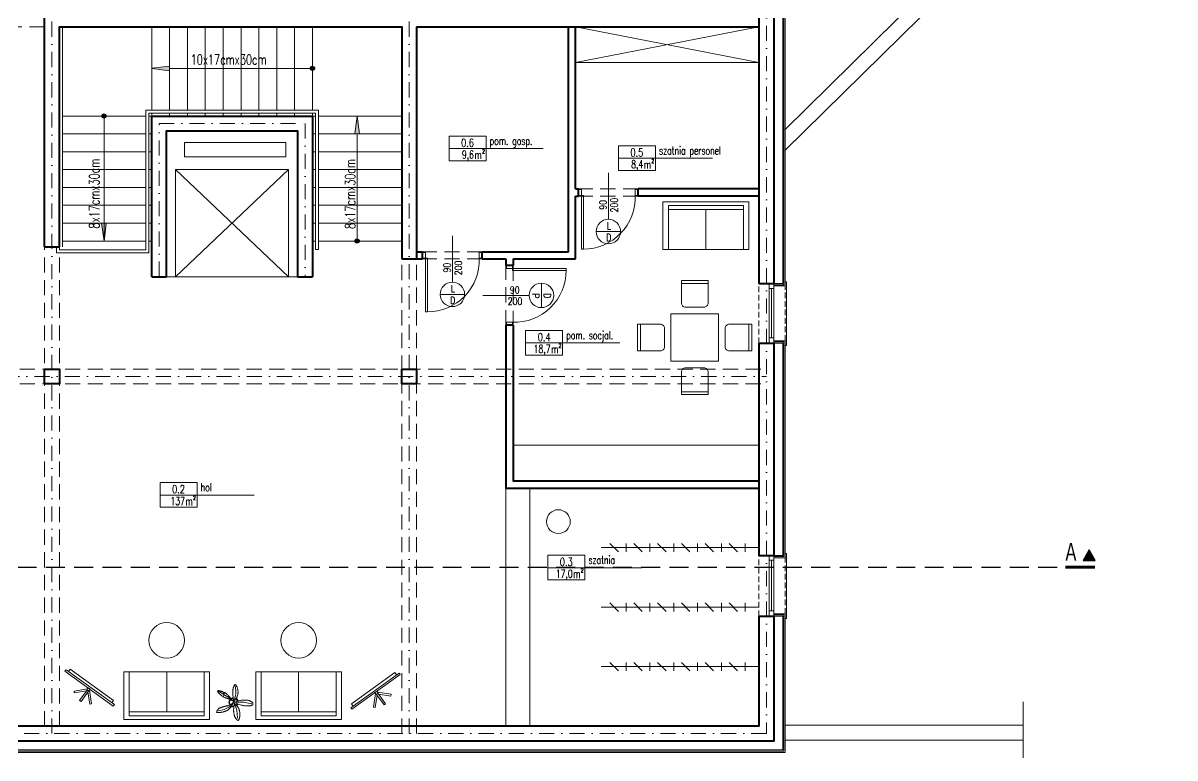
# Model space of a CAD drawing. Header units: millimetres. Extents: x -105266 to 178069, y 491 to 168574.
# Drawn here: x 9510 to 11445, y 17137 to 18372 of the extents above; entities that cross this region are included whole.
import ezdxf
from ezdxf.enums import TextEntityAlignment as Align

# ---------------------------------------------------------------- set-up
doc = ezdxf.new("R2010")
doc.units = ezdxf.units.MM
for name, pattern in [('DASHDOT', [25.4, 12.7, -6.35, 0, -6.35]), ('DASHED', [19.05, 12.7, -6.35]), ('HIDDEN', [9.525, 6.35, -3.175]), ('HIDDEN2', [4.7625, 3.175, -1.5875])]:
    doc.linetypes.add(name, pattern=pattern)
doc.layers.get('defpoints').update_dxf_attribs({"color": 4})
for name, color, linetype, lineweight in [('A- NAD', 111, 'DASHED', 15), ('A-MEBLE', 253, 'Continuous', 5), ('A-OSIE', 7, 'DASHDOT', 0), ('A-SCIANY DZIAŁOWE', 1, 'Continuous', 40), ('A-STOLARKA OKIENNA', 1, 'Continuous', 5), ('A-WIDOK', 111, 'Continuous', 15), ('A-wykończenia', 6, 'Continuous', 13), ('A04_KONSTRUKCJA PONIZEJ', 2, 'HIDDEN2', 0), ('A07_DRZWI_OKNA', 4, 'Continuous', 5), ('A08_OPIS DRZWI_OKIEN', 9, 'Continuous', 9), ('A10_OPIS', 4, 'Continuous', 15), ('A16_OPIS_POM', 2, 'Continuous', 9), ('mebelki', 8, 'Continuous', 5), ('sciany murowane', 3, 'Continuous', 40)]:
    doc.layers.add(name, color=color, linetype=linetype, lineweight=lineweight)
doc.styles.add('ARIAL NARROW', font='')
doc.styles.add('ROMANS', font='romans', dxfattribs={"width": 0.7})
doc.styles.add('WYM', font='ROMANS.SHX', dxfattribs={"width": 0.75})
doc.styles.get('ARIAL NARROW').set_extended_font_data('Arial Narrow')

# ---------------------------------------------------------------- blocks, each defined once
blk = doc.blocks.new('B05X0605')
at = {"layer": 'A-MEBLE', "linetype": 'Continuous'}
for p, q in [((118.5, 187), (73.5, 187)), ((5, 118.5), (5, 73.5)), ((187, 118.5), (187, 73.5)), ((118.5, 5), (73.5, 5))]:
    blk.add_line(p, q, dxfattribs=at)
for points in [[(73.5, 154, 0.414214), (80.5, 147), (111.5, 147, 0.414214), (118.5, 154), (118.5, 192), (73.5, 192)], [(38, 73.5, 0.414214), (45, 80.5), (45, 111.5, 0.414214), (38, 118.5), (0, 118.5), (0, 73.5)], [(154, 73.5, -0.414214), (147, 80.5), (147, 111.5, -0.414214), (154, 118.5), (192, 118.5), (192, 73.5)], [(73.5, 38, -0.414214), (80.5, 45), (111.5, 45, -0.414214), (118.5, 38), (118.5, 0), (73.5, 0)]]:
    blk.add_lwpolyline(points, format="xyb", close=True, dxfattribs=at)
at = {"layer": 'A-MEBLE'}
blk.add_lwpolyline([(56, 136), (136, 136), (136, 56), (56, 56)], close=True, dxfattribs=at)
blk = doc.blocks.new('LOVESET6')
at = {"layer": 'A-MEBLE', "linetype": 'Continuous'}
for p, q in [((41.75, 0), (41.75, -40.00001)), ((-25.75, -3), (37.25, -3)), ((-25.75, -40.00001), (-25.75, -3)), ((-25.75, -6.5), (37.25, -6.5)), ((5.75, -40.00001), (5.75, -6.5)), ((37.25, -3), (37.25, -40.00001))]:
    blk.add_line(p, q, dxfattribs=at)
for points in [[(41.75, -40.00001), (-30.25, -40.00001), (-30.25, 0), (30.25, 0)], [(30.25, 0), (41.75, 0)]]:
    blk.add_lwpolyline(points, dxfattribs=at)
blk = doc.blocks.new('A$C0A0820CA')
at = {"layer": 'A-STOLARKA OKIENNA'}
for points in [[(5, 5), (5, 95), (8, 95), (8, 5)], [(0, 5), (5, 5), (5, -5), (0, -5)], [(95, 5), (100, 5), (100, -5), (95, -5)]]:
    blk.add_lwpolyline(points, close=True, dxfattribs=at)
blk.add_arc((8.4, 8.4), 86.6, 357.7776, 90.2803, dxfattribs=at)
blk = doc.blocks.new('A$C3AF31153')
at = {"layer": 'A-MEBLE'}
blk.add_line((0, 0), (-265, 0), dxfattribs=at)
for points in [[(-250.3, 7.1), (-236.1, -7.1)], [(-223.2, 7.1), (-223.2, -7.1)], [(-210.3, 7.1), (-196.1, -7.1)], [(-183.2, 7.1), (-183.2, -7.1)], [(-170.3, 7.1), (-156.1, -7.1)], [(-143.2, 7.1), (-143.2, -7.1)], [(-130.3, 7.1), (-116.1, -7.1)], [(-103.2, 7.1), (-103.2, -7.1)], [(-90.3, 7.1), (-76.1, -7.1)], [(-63.2, 7.1), (-63.2, -7.1)], [(-50.3, 7.1), (-36.1, -7.1)], [(-23.2, 7.1), (-23.2, -7.1)]]:
    blk.add_lwpolyline(points, dxfattribs=at)
blk = doc.blocks.new('A$C75C05469')
at = {"layer": 'A-WIDOK'}
h = blk.add_hatch(color=256, dxfattribs=at)
h.dxf.hatch_style = 1
h.paths.add_polyline_path([(9.8, -60), (-4.9, -30)])
h.paths.add_polyline_path([(4, 0), (0.1, 30), (0, 30), (-4, 0)])
blk.add_lwpolyline([(0.1, 30), (4, 0), (-4, 0), (0, 30)], dxfattribs=at)
blk = doc.blocks.new('opis-pomieszczenie')
for p, q in [((0, 21.8), (0, -21.4)), ((-64.8, 0), (99.9, 0))]:
    blk.add_line(p, q)
blk.add_lwpolyline([(0, 21.8), (-64.8, 21.8), (-64.8, -21.4), (0, -21.4)])
at = {"style": 'ROMANS', "width": 0.7}
for s, height, p in [('m', 14.3, (-13.8, -18)), ('2', 7.15, (-4.6, -8.4))]:
    blk.add_text(s, height=height, dxfattribs=at).set_placement(p, align=Align.CENTER)
blk.add_attdef('NR', text='', height=14.3, dxfattribs=at).set_placement((-32.4, 2.8), align=Align.CENTER)
for tag, p in [('POMIESZCZENIE', (6.3, 3.9)), ('POS', (6.3, -17.6))]:
    blk.add_attdef(tag, p, '', height=14.3, dxfattribs=at)
blk.add_attdef('POW', text='', height=14.3, dxfattribs=at).set_placement((-27, -17.4), align=Align.RIGHT)
blk = doc.blocks.new('A$C0DAD6F23')
h = blk.add_hatch(color=1)
h.dxf.hatch_style = 1
h.paths.add_polyline_path([(-30, 11), (-50, 11), (-40, 29.1)])
at = {"color": 1}
blk.add_lwpolyline([(-30, 11), (-50, 11), (-40, 29.1), (-30, 11)], dxfattribs=at)
at = {"color": 1, "const_width": 5}
blk.add_lwpolyline([(0, 0), (-50, 0)], dxfattribs=at)
blk = doc.blocks.new('drzwi opis')
for p, q in [((-29.3, 124.9), (29.3, 124.9)), ((0, 95.6), (0, -15.6))]:
    blk.add_line(p, q)
blk.add_circle((0, 124.9), 29.3)
at = {"style": 'ROMANS', "width": 0.7}
for tag, p in [('WDNR', (1.1, 127.5)), ('WDPPOZ', (0, 102.7))]:
    blk.add_attdef(tag, text='', height=17, dxfattribs=at).set_placement(p, align=Align.CENTER)
for tag, p in [('WDS', (-4.1, -6)), ('WDH', (22.5, -6.4))]:
    blk.add_attdef(tag, text='', height=17, rotation=90, dxfattribs=at).set_placement(p, align=Align.CENTER)
blk = doc.blocks.new('sztalugaa')
at = {"layer": 'A-MEBLE', "ltscale": 10}
for points in [[(-61, -73.2), (-3.7, 8.7), (-1.2, 7), (-58.6, -75), (-61, -73.2)], [(-4.1, 2.9), (0, 0), (-51.6, -73.7), (-55.7, -70.9)], [(-34.8, -28.8), (-52.4, -16.4), (-54.1, -18.9), (-36.5, -31.2)], [(-32.8, -29.6), (-36.7, -6.9), (-39.7, -7.4), (-36.1, -27.8)], [(-35.1, -32.8), (-57.7, -36.8), (-58.2, -33.9), (-37.8, -30.3)], [(-33.5, -33.9), (-36.8, -31.6), (-34.5, -28.3), (-31.2, -30.6), (-33.5, -33.9)]]:
    blk.add_lwpolyline(points, dxfattribs=at)
blk = doc.blocks.new('PLANT2')
at = {"layer": 'A-MEBLE'}
for p, q in [((-0.98, 9.39), (-1.42, 6.75)), ((-1.42, 6.75), (-1.42, 4.99)), ((-8.46, -0.29), (-5.82, 0.15)), ((-5.82, 0.15), (-2.3, 0.15)), ((-1.52, 0.24), (-0.49, 0.61)), ((-1.49, 0.11), (-0.47, 0.45)), ((-1.42, 4.99), (-0.54, 1.91)), ((-0.49, 0.59), (-0.51, 1.38)), ((-0.47, 0.45), (-0.49, -0.34)), ((-0.28, 0.69), (-0.38, 1.4)), ((-0.38, -0.36), (-0.34, 0.47)), ((-0.34, 0.47), (0.48, -0.55)), ((0.71, 1.31), (-0.28, 0.71)), ((-0.21, 0.55), (0.75, 1.23)), ((0.56, -0.53), (-0.21, 0.57)), ((2.54, 2.79), (1.66, 1.91)), ((4.74, 4.11), (2.54, 2.79)), ((6.94, 5.43), (4.74, 4.11)), ((8.26, 6.31), (6.94, 5.43)), ((-10.22, -0.73), (-8.46, -0.29)), ((-1.86, -4.25), (-2.3, -8.65)), ((-1.42, -2.49), (-1.86, -4.25)), ((-0.54, -0.73), (-1.42, -2.49)), ((1.22, -1.61), (2.54, -2.49)), ((2.54, -2.49), (5.18, -3.81)), ((5.18, -3.81), (8.26, -4.69))]:
    blk.add_line(p, q, dxfattribs=at)
for points in [[(-2, 3.16), (-2.16, 3.51), (-2.28, 3.86), (-2.38, 4.21), (-2.46, 4.54), (-2.52, 4.88), (-2.56, 5.21), (-2.58, 5.54), (-2.59, 5.87), (-2.58, 6.2), (-2.56, 6.53), (-2.53, 6.86), (-2.48, 7.18), (-2.42, 7.51), (-2.34, 7.82), (-2.25, 8.13), (-2.15, 8.44), (-2.03, 8.74), (-1.91, 9.02), (-1.77, 9.29), (-1.63, 9.52), (-1.48, 9.72), (-1.34, 9.88), (-1.19, 10), (-1.05, 10.05), (-0.92, 10.05), (-0.79, 9.99), (-0.67, 9.89), (-0.56, 9.75), (-0.45, 9.58), (-0.35, 9.38), (-0.26, 9.17), (-0.17, 8.95), (-0.09, 8.73), (-0.02, 8.51), (0.05, 8.29), (0.1, 8.05), (0.16, 7.82), (0.2, 7.57), (0.24, 7.32), (0.27, 7.05), (0.29, 6.76), (0.31, 6.47), (0.32, 6.15), (0.32, 5.82), (0.32, 5.46), (0.31, 5.09), (0.29, 4.69), (0.27, 4.26), (0.24, 3.81), (0.2, 3.35), (0.14, 2.9), (0.08, 2.47), (-0.01, 2.09), (-0.11, 1.77), (-0.24, 1.54), (-0.39, 1.4), (-0.57, 1.37), (-0.77, 1.45), (-0.98, 1.61), (-1.2, 1.84), (-1.42, 2.13), (-1.63, 2.45), (-1.83, 2.8), (-2, 3.16)], [(2.4, 3.45), (2.66, 3.75), (2.92, 4.02), (3.17, 4.27), (3.41, 4.51), (3.65, 4.73), (3.89, 4.93), (4.13, 5.11), (4.38, 5.29), (4.63, 5.44), (4.88, 5.59), (5.14, 5.72), (5.4, 3.85), (5.66, 5.96), (5.92, 6.06), (6.18, 6.15), (6.43, 6.24), (6.67, 6.32), (6.91, 6.39), (7.14, 6.46), (7.35, 6.52), (7.56, 6.57), (7.76, 6.61), (7.94, 6.65), (8.12, 6.68), (8.27, 6.7), (8.42, 6.72), (8.54, 6.72), (8.65, 6.72), (8.73, 6.7), (8.8, 6.66), (8.84, 6.61), (8.85, 6.53), (8.84, 6.44), (8.8, 6.33), (8.73, 6.2), (8.65, 6.06), (8.54, 5.9), (8.42, 5.73), (8.27, 5.55), (8.12, 5.36), (7.94, 5.16), (7.76, 4.96), (7.57, 4.76), (7.36, 4.56), (7.15, 4.37), (6.94, 4.17), (6.72, 3.99), (6.5, 3.82), (6.28, 3.66), (6.06, 3.52), (5.83, 3.38), (5.6, 3.25), (5.37, 3.13), (5.12, 3.02), (4.86, 2.9), (4.6, 2.79), (4.31, 2.68), (4.02, 2.57), (3.72, 2.46), (3.41, 2.34), (3.1, 2.23), (2.79, 2.1), (2.48, 1.97), (2.18, 1.84), (1.88, 1.7), (1.6, 1.56), (1.34, 1.44), (1.11, 1.34), (0.93, 1.26), (0.79, 1.23), (0.72, 1.25), (0.71, 1.33), (0.77, 1.47), (0.9, 1.67), (1.08, 1.92), (1.3, 2.2), (1.56, 2.5), (1.83, 2.82), (2.12, 3.14), (2.4, 3.45)], [(-3.98, 1.25), (-4.45, 1.33), (-4.9, 1.38), (-5.34, 1.42), (-5.77, 1.44), (-6.18, 1.44), (-6.57, 1.44), (-6.94, 1.42), (-7.28, 1.4), (-7.6, 1.37), (-7.89, 1.33), (-8.16, 1.29), (-8.41, 1.23), (-8.64, 1.18), (-8.86, 1.11), (-9.07, 1.04), (-9.26, 0.96), (-9.45, 0.87), (-9.63, 0.78), (-9.81, 0.69), (-9.97, 0.58), (-10.12, 0.48), (-10.26, 0.37), (-10.39, 0.26), (-10.51, 0.15), (-10.61, 0.04), (-10.7, -0.07), (-10.78, -0.18), (-10.84, -0.29), (-10.89, -0.4), (-10.92, -0.51), (-10.94, -0.62), (-10.95, -0.73), (-10.94, -0.84), (-10.92, -0.95), (-10.88, -1.05), (-10.81, -1.16), (-10.73, -1.26), (-10.61, -1.36), (-10.47, -1.45), (-10.29, -1.53), (-10.08, -1.61), (-9.84, -1.68), (-9.57, -1.75), (-9.27, -1.8), (-8.95, -1.84), (-8.61, -1.87), (-8.25, -1.89), (-7.87, -1.9), (-7.48, -1.89), (-7.07, -1.87), (-6.65, -1.83), (-6.22, -1.78), (-5.77, -1.71), (-5.31, -1.62), (-4.84, -1.51), (-4.35, -1.39), (-3.85, -1.24), (-3.36, -1.08), (-2.89, -0.9), (-2.45, -0.71), (-2.08, -0.51), (-1.78, -0.31), (-1.58, -0.12), (-1.49, 0.08), (-1.53, 0.27), (-1.67, 0.45), (-1.92, 0.62), (-2.24, 0.78), (-2.63, 0.92), (-3.06, 1.05), (-3.52, 1.16), (-3.98, 1.25)], [(-1.78, -1.61), (-1.97, -1.83), (-2.15, -2.05), (-2.33, -2.27), (-2.49, -2.5), (-2.64, -2.72), (-2.78, -2.96), (-2.91, -3.2), (-3.03, -3.44), (-3.13, -3.69), (-3.22, -3.95), (-3.3, -4.21), (-3.37, -4.48), (-3.43, -4.75), (-3.47, -5.02), (-3.51, -5.29), (-3.54, -5.57), (-3.57, -5.84), (-3.59, -6.12), (-3.6, -6.39), (-3.6, -6.66), (-3.6, -6.92), (-3.59, -7.19), (-3.57, -7.44), (-3.54, -7.69), (-3.51, -7.94), (-3.48, -8.17), (-3.43, -8.4), (-3.39, -8.61), (-3.34, -8.81), (-3.29, -8.99), (-3.23, -9.16), (-3.18, -9.31), (-3.12, -9.43), (-3.07, -9.54), (-3.01, -9.63), (-2.96, -9.71), (-2.9, -9.77), (-2.85, -9.82), (-2.79, -9.86), (-2.74, -9.89), (-2.68, -9.92), (-2.63, -9.93), (-2.57, -9.94), (-2.51, -9.94), (-2.44, -9.93), (-2.38, -9.9), (-2.3, -9.87), (-2.22, -9.82), (-2.14, -9.76), (-2.05, -9.68), (-1.95, -9.6), (-1.85, -9.5), (-1.74, -9.39), (-1.64, -9.27), (-1.53, -9.15), (-1.42, -9.01), (-1.31, -8.87), (-1.2, -8.72), (-1.09, -8.56), (-0.99, -8.39), (-0.89, -8.2), (-0.79, -8), (-0.7, -7.78), (-0.61, -7.55), (-0.53, -7.29), (-0.46, -7.02), (-0.39, -6.73), (-0.34, -6.44), (-0.28, -6.14), (-0.24, -5.85), (-0.2, -5.55), (-0.17, -5.27), (-0.15, -5), (-0.13, -4.75), (-0.12, -4.5), (-0.12, -4.26), (-0.12, -4.02), (-0.13, -3.78), (-0.15, -3.54), (-0.17, -3.29), (-0.2, -3.04), (-0.24, -2.79), (-0.27, -2.53), (-0.31, -2.28), (-0.34, -2.02), (-0.37, -1.78), (-0.38, -1.54), (-0.39, -1.31), (-0.39, -1.1), (-0.37, -0.91), (-0.36, -0.73), (-0.35, -0.59), (-0.34, -0.47), (-0.36, -0.4), (-0.4, -0.36), (-0.46, -0.36), (-0.56, -0.41), (-0.69, -0.5), (-0.84, -0.63), (-1.01, -0.79), (-1.2, -0.97), (-1.39, -1.17), (-1.59, -1.39), (-1.78, -1.61)], [(0.93, -1.68), (1.05, -1.88), (1.18, -2.08), (1.32, -2.28), (1.47, -2.49), (1.63, -2.69), (1.81, -2.9), (1.99, -3.1), (2.18, -3.29), (2.37, -3.48), (2.57, -3.66), (2.78, -3.84), (2.98, -4), (3.19, -4.15), (3.39, -4.29), (3.59, -4.42), (3.79, -4.54), (3.98, -4.64), (4.16, -4.73), (4.35, -4.82), (4.53, -4.89), (4.72, -4.95), (4.91, -5.01), (5.12, -5.07), (5.33, -5.13), (5.56, -5.18), (5.79, -5.24), (6.04, -5.29), (6.29, -5.34), (6.55, -5.38), (6.8, -5.43), (7.06, -5.46), (7.31, -5.49), (7.55, -5.52), (7.79, -5.54), (8.01, -5.55), (8.23, -5.56), (8.42, -5.56), (8.61, -5.57), (8.77, -5.57), (8.92, -5.57), (9.05, -5.57), (9.16, -5.56), (9.24, -5.55), (9.31, -5.53), (9.35, -5.5), (9.38, -5.44), (9.38, -5.37), (9.36, -5.27), (9.32, -5.15), (9.27, -5.01), (9.2, -4.84), (9.11, -4.67), (9.02, -4.49), (8.92, -4.3), (8.81, -4.12), (8.7, -3.95), (8.59, -3.8), (8.48, -3.65), (8.36, -3.52), (8.24, -3.39), (8.12, -3.28), (7.98, -3.18), (7.83, -3.09), (7.68, -3), (7.5, -2.92), (7.32, -2.85), (7.13, -2.78), (6.93, -2.72), (6.73, -2.66), (6.53, -2.6), (6.33, -2.54), (6.14, -2.49), (5.95, -2.43), (5.76, -2.38), (5.58, -2.32), (5.39, -2.27), (5.21, -2.21), (5.01, -2.16), (4.81, -2.1), (4.6, -2.05), (4.37, -1.99), (4.13, -1.94), (3.89, -1.88), (3.63, -1.82), (3.38, -1.75), (3.12, -1.69), (2.87, -1.61), (2.62, -1.53), (2.37, -1.45), (2.14, -1.36), (1.91, -1.26), (1.7, -1.17), (1.5, -1.07), (1.32, -0.98), (1.15, -0.89), (1, -0.8), (0.87, -0.72), (0.77, -0.65), (0.68, -0.6), (0.61, -0.55), (0.55, -0.53), (0.52, -0.52), (0.5, -0.54), (0.49, -0.58), (0.5, -0.65), (0.52, -0.74), (0.55, -0.86), (0.6, -0.99), (0.66, -1.15), (0.74, -1.31), (0.83, -1.49), (0.93, -1.68)]]:
    blk.add_lwpolyline(points, close=True, dxfattribs=at)
for radius, start, end in [(2.64, 123.8022, 163.3846), (2.2, 123.3061, 164.633), (2.2, 56.15609, 85.85655), (2.64, 55.46214, 85.13479), (2.2, 323.0276, 39.40367), (2.64, 325.816, 37.09704), (2.64, 200.5744, 226.3792), (2.2, 199.7262, 226.28), (2.2, 263.9554, 299.0217), (2.64, 266.0481, 299.6067)]:
    blk.add_arc((-0.1, 0.15), radius, start, end, dxfattribs=at)

msp = doc.modelspace()

# ---------------------------------------------------------------- hatches: boundary and pattern name
h = msp.add_hatch(color=256)
h.dxf.hatch_style = 1
edge = h.paths.add_edge_path()
edge.add_arc((9996.59, 18295.81), 3.47, 0, 360)
h = msp.add_hatch(color=256)
h.dxf.hatch_style = 1
edge = h.paths.add_edge_path()
edge.add_arc((9646.54, 18215.75), 3.47, 0, 360)
h = msp.add_hatch(color=256)
h.dxf.hatch_style = 1
edge = h.paths.add_edge_path()
edge.add_arc((10071.59, 18005.75), 3.47, 0, 360)

# ---------------------------------------------------------------- linework, layer by layer
for centre in [(9996.59, 18295.81), (9646.54, 18215.75), (10071.59, 18005.75)]:
    msp.add_circle(centre, 3.47)
at = {"layer": 'A- NAD', "ltscale": 2}
for p, q in [((9546.59, 18365.75), (8971.59, 18365.75)), ((9996.59, 18215.75), (10001.59, 18215.75)), ((9996.59, 18185.75), (10001.59, 18185.75)), ((9996.59, 18185.75), (10001.59, 18185.75)), ((9996.59, 18155.75), (10001.59, 18155.75)), ((10543.62, 18093.3), (10443.62, 18093.3)), ((10543.62, 18081.3), (10443.62, 18081.3)), ((9546.59, 17190.75), (9546.59, 17995.75)), ((9571.59, 17190.75), (9571.59, 17995.75)), ((10146.59, 17178.25), (10146.59, 17975.75)), ((10171.59, 17178.25), (10171.59, 17975.75)), ((10281.62, 17987.75), (10181.62, 17987.75)), ((10281.62, 17975.75), (10181.62, 17975.75)), ((10321.59, 17864.51), (10321.59, 17964.51)), ((10333.59, 17964.51), (10333.59, 17864.51)), ((8971.59, 17790.75), (10759.09, 17790.75)), ((8971.59, 17765.75), (10759.09, 17765.75))]:
    msp.add_line(p, q, dxfattribs=at)
at = {"layer": 'A- NAD'}
for p, q in [((9721.59, 18215.75), (9726.59, 18215.75)), ((9726.59, 18215.75), (9726.59, 18220.75)), ((9756.59, 18215.75), (9756.59, 18220.75)), ((9786.59, 18215.75), (9786.59, 18220.75)), ((9816.59, 18215.75), (9816.59, 18220.75)), ((9846.59, 18215.75), (9846.59, 18220.75)), ((9876.59, 18215.75), (9876.59, 18220.75)), ((9906.59, 18215.75), (9906.59, 18220.75)), ((9936.59, 18215.75), (9936.59, 18220.75)), ((9966.59, 18215.75), (9966.59, 18220.75)), ((9996.59, 18215.75), (9996.59, 18220.75)), ((9721.59, 18185.75), (9726.59, 18185.75)), ((9721.59, 18155.75), (9726.59, 18155.75)), ((9721.59, 18125.75), (9726.59, 18125.75)), ((9721.59, 18095.75), (9726.59, 18095.75)), ((9721.59, 18065.75), (9726.59, 18065.75)), ((9721.59, 18035.75), (9726.59, 18035.75)), ((9721.59, 18005.75), (9726.59, 18005.75))]:
    msp.add_line(p, q, dxfattribs=at)
at = {"layer": 'A-MEBLE'}
for p, q in [((10746.59, 18305.75), (10438.59, 18365.75)), ((10438.59, 18305.75), (10746.59, 18365.75)), ((10746.59, 18305.75), (10438.59, 18305.75)), ((10746.59, 17662.75), (10333.59, 17662.75)), ((10321.59, 17590.75), (10321.59, 17190.75)), ((10361.59, 17590.75), (10361.59, 17190.75))]:
    msp.add_line(p, q, dxfattribs=at)
for centre, radius in [((10409.61, 17534.36), 20), ((9751.81, 17334.91), 29.9), ((9973.39, 17334.91), 29.9)]:
    msp.add_circle(centre, radius, dxfattribs=at)
at = {"layer": 'A-OSIE', "ltscale": 2}
for p, q in [((9559.09, 17178.25), (9559.09, 18978.25)), ((10159.09, 17178.25), (10159.09, 18978.25)), ((8359.09, 17778.25), (10759.09, 17778.25))]:
    msp.add_line(p, q, dxfattribs=at)
for points in [[(10759.09, 18978.25), (10759.09, 17178.25), (8359.09, 17178.25), (8359.09, 18978.25)], [(9739.09, 17945.75), (9739.09, 18203.25), (9984.09, 18203.25), (9984.09, 17945.75)]]:
    msp.add_lwpolyline(points, dxfattribs=at)
at = {"layer": 'A-SCIANY DZIAŁOWE'}
for p, q in [((10426.59, 17987.75), (10426.59, 18365.75)), ((10438.59, 18093.3), (10438.59, 18365.75)), ((10438.59, 18093.3), (10443.62, 18093.3)), ((10443.62, 18081.3), (10443.62, 18093.3)), ((10746.59, 18093.3), (10543.62, 18093.3)), ((10543.62, 18081.3), (10543.62, 18093.3)), ((10438.61, 18081.3), (10443.62, 18081.3)), ((10438.61, 17975.75), (10438.61, 18081.3)), ((10746.59, 18081.3), (10543.62, 18081.3)), ((10171.59, 17987.75), (10181.62, 17987.75)), ((10171.59, 17975.75), (10181.62, 17975.75)), ((10181.62, 17975.75), (10181.62, 17987.75)), ((10281.62, 17987.75), (10426.59, 17987.75)), ((10281.62, 17975.75), (10281.62, 17987.75)), ((10281.62, 17975.75), (10321.59, 17975.75)), ((10333.59, 17975.75), (10438.61, 17975.75)), ((10333.59, 17964.51), (10321.59, 17964.51)), ((10333.59, 17864.51), (10321.59, 17864.51))]:
    msp.add_line(p, q, dxfattribs=at)
for points in [[(10321.59, 17975.75), (10321.59, 17964.51)], [(10333.59, 17975.75), (10333.59, 17964.51)], [(10321.59, 17864.51), (10321.59, 17590.75), (10746.59, 17590.75)], [(10333.59, 17864.51), (10333.59, 17602.75), (10746.59, 17602.75)]]:
    msp.add_lwpolyline(points, dxfattribs=at)
at = {"layer": 'A-WIDOK'}
for p, q in [((10790.05, 18192.72), (12856.52, 20227.73)), ((10790.07, 18157.65), (12874.06, 20209.92)), ((10790.59, 18158.15), (11383.59, 18742.13)), ((9576.59, 17995.75), (9576.59, 18365.75)), ((9576.59, 18365.75), (10146.59, 18365.75)), ((9726.59, 18225.75), (9726.59, 18365.75)), ((9756.59, 18225.75), (9756.59, 18365.75)), ((9786.59, 18225.75), (9786.59, 18365.75)), ((9816.59, 18225.75), (9816.59, 18365.75)), ((9846.59, 18225.75), (9846.59, 18365.75)), ((9876.59, 18225.75), (9876.59, 18365.75)), ((9906.59, 18225.75), (9906.59, 18365.75)), ((9936.59, 18225.75), (9936.59, 18365.75)), ((9966.59, 18225.75), (9966.59, 18365.75)), ((9996.59, 18225.75), (9996.59, 18365.75)), ((10146.59, 18365.75), (10146.59, 17975.75)), ((9996.59, 18295.81), (9756.59, 18295.81)), ((9576.59, 18215.75), (9716.59, 18215.75)), ((9646.54, 18215.75), (9646.59, 18005.75)), ((9716.59, 17990.75), (9716.59, 18225.75)), ((9721.59, 17985.75), (9721.59, 18220.75)), ((10006.59, 18215.75), (10146.59, 18215.75)), ((9576.59, 18185.75), (9716.59, 18185.75)), ((10006.59, 18185.75), (10146.59, 18185.75)), ((10071.59, 18005.75), (10071.59, 18185.75)), ((9576.59, 18155.75), (9716.59, 18155.75)), ((10006.59, 18155.75), (10146.59, 18155.75)), ((9576.59, 18125.75), (9716.59, 18125.75)), ((9766.59, 18125.75), (9956.59, 17945.75)), ((9766.59, 17945.75), (9956.59, 18125.75)), ((9996.59, 18125.75), (10001.59, 18125.75)), ((10006.59, 18125.75), (10071.59, 18125.75)), ((10071.9, 18125.75), (10147.17, 18125.75)), ((9576.59, 18095.75), (9716.59, 18095.75)), ((9996.59, 18095.75), (10001.59, 18095.75)), ((10006.59, 18095.75), (10146.59, 18095.75)), ((9576.59, 18065.75), (9716.59, 18065.75)), ((9996.59, 18065.75), (10001.59, 18065.75)), ((10006.59, 18065.75), (10146.59, 18065.75)), ((9576.59, 18035.75), (9716.59, 18035.75)), ((9996.59, 18035.75), (10001.59, 18035.75)), ((10006.59, 18035.75), (10146.59, 18035.75)), ((9566.59, 17995.75), (9566.59, 17985.75)), ((9571.59, 17990.75), (9571.59, 17995.75)), ((9576.59, 18005.75), (9716.59, 18005.75)), ((9996.59, 18005.75), (10001.59, 18005.75)), ((10006.59, 18005.75), (10146.59, 18005.75)), ((9566.59, 17985.75), (9721.59, 17985.75)), ((9716.59, 17990.75), (9571.59, 17990.75)), ((9751.59, 17945.75), (9971.59, 17945.75)), ((11190.59, 17192.34), (10790.57, 17192.34)), ((11190.59, 17167.34), (10790.58, 17167.34))]:
    msp.add_line(p, q, dxfattribs=at)
for points in [[(9716.59, 18225.75), (10006.59, 18225.75), (10006.59, 17995.75)], [(9721.59, 18220.75), (10001.59, 18220.75), (10001.59, 17995.75)], [(9781.59, 18171.29), (9951.59, 18171.29), (9951.59, 18147.29), (9781.59, 18147.29), (9781.59, 18171.29)], [(10001.59, 17995.75), (10001.59, 17991.75), (10006.59, 17991.75), (10006.59, 17995.75)], [(10790.59, 17834.25), (10790.59, 17830.25), (10792.59, 17830.25), (10792.59, 17937.39), (10790.59, 17937.39)], [(10790.59, 17375.76), (10790.59, 17371.76), (10792.59, 17371.76), (10792.59, 17480.89), (10790.59, 17480.89)]]:
    msp.add_lwpolyline(points, dxfattribs=at)
msp.add_lwpolyline([(9766.59, 18125.75), (9956.59, 18125.75), (9956.59, 17945.75), (9766.59, 17945.75)], close=True, dxfattribs=at)
at = {"layer": 'A-wykończenia'}
for points in [[(9509.45, 18990.75), (9509.45, 19009.75), (10790.59, 19009.75), (10790.59, 17930.25), (10771.59, 17930.25)], [(9511.45, 18990.75), (9511.45, 19007.75), (10788.59, 19007.75), (10788.59, 17932.25), (10771.59, 17932.25)], [(9513.45, 18990.75), (9513.45, 19005.75), (10786.59, 19005.75), (10786.59, 17934.25), (10771.59, 17934.25)], [(10771.59, 17838.25), (10790.59, 17838.25), (10790.59, 17473.75), (10771.59, 17473.75)], [(10771.59, 17836.25), (10788.59, 17836.25), (10788.59, 17475.75), (10771.59, 17475.75)], [(10771.59, 17834.25), (10786.59, 17834.25), (10786.59, 17477.75), (10771.59, 17477.75)], [(10771.59, 17379.76), (10790.59, 17379.76), (10790.59, 17146.75), (9207.59, 17146.75), (9207.59, 17165.75)], [(10771.59, 17377.76), (10788.59, 17377.76), (10788.59, 17148.75), (9209.59, 17148.75), (9209.59, 17165.75)], [(10771.59, 17375.76), (10786.59, 17375.76), (10786.59, 17150.75), (9211.59, 17150.75), (9211.59, 17173.25)]]:
    msp.add_lwpolyline(points, dxfattribs=at)
at = {"layer": 'A04_KONSTRUKCJA PONIZEJ', "ltscale": 3}
for p, q in [((10746.59, 17834.25), (10746.59, 17934.25)), ((10790.59, 17838.25), (10790.59, 17930.25)), ((10746.59, 17375.76), (10746.59, 17477.75)), ((10790.59, 17379.76), (10790.59, 17473.75))]:
    msp.add_line(p, q, dxfattribs=at)
at = {"layer": 'A07_DRZWI_OKNA'}
for p, q in [((10767.59, 17843.25), (10767.59, 17926.25)), ((10763.59, 17843.25), (10771.59, 17843.25)), ((10767.59, 17384.76), (10767.59, 17469.75)), ((10763.59, 17384.76), (10771.59, 17384.76))]:
    msp.add_line(p, q, dxfattribs=at)
for points in [[(10771.59, 17934.25), (10771.59, 17834.25), (10763.59, 17834.25), (10763.59, 17934.25)], [(10771.59, 17477.75), (10771.59, 17375.76), (10763.59, 17375.76), (10763.59, 17477.75)]]:
    msp.add_lwpolyline(points, dxfattribs=at)
at = {"layer": 'A10_OPIS'}
for p, q in [((10763.59, 17926.25), (10771.59, 17926.25)), ((10771.59, 17469.75), (10763.59, 17469.75)), ((11190.59, 17137.36), (11190.59, 17231.4))]:
    msp.add_line(p, q, dxfattribs=at)
at = {"layer": 'defpoints', "linetype": 'HIDDEN', "ltscale": 5}
msp.add_line((7977.04, 17458.02), (11261.16, 17458.02), dxfattribs=at)
at = {"layer": 'sciany murowane'}
for p, q in [((10171.59, 18365.75), (10746.59, 18365.75)), ((9726.59, 17945.75), (9751.59, 17945.75)), ((9971.59, 17945.75), (9996.59, 17945.75)), ((10746.59, 17934.25), (10771.59, 17934.25)), ((10746.59, 17834.25), (10771.59, 17834.25)), ((10746.59, 17477.75), (10771.59, 17477.75)), ((10746.59, 17375.76), (10771.59, 17375.76))]:
    msp.add_line(p, q, dxfattribs=at)
for points in [[(9513.45, 18990.75), (10771.59, 18990.75), (10771.59, 17934.25)], [(10171.59, 18965.75), (10746.59, 18965.75), (10746.59, 17934.25)], [(9546.59, 17995.75), (9546.59, 18390.75), (10146.59, 18390.75)], [(9571.59, 17995.75), (9571.59, 18365.75), (10146.59, 18365.75), (10146.59, 17975.75)], [(10171.59, 18365.75), (10171.59, 17975.75)], [(9726.59, 17945.75), (9726.59, 18215.75), (9996.59, 18215.75), (9996.59, 17945.75)], [(9751.59, 17945.75), (9751.59, 18190.75), (9971.59, 18190.75), (9971.59, 17945.75)], [(9546.59, 17995.75), (9571.59, 17995.75)], [(10146.59, 17975.75), (10171.59, 17975.75)], [(10746.59, 17834.25), (10746.59, 17477.75)], [(10771.59, 17834.25), (10771.59, 17477.75)], [(10771.59, 17375.76), (10771.59, 17165.75), (9211.59, 17165.75)], [(10746.59, 17375.76), (10746.59, 17190.75), (9211.59, 17190.75)]]:
    msp.add_lwpolyline(points, dxfattribs=at)
for points in [[(9571.59, 17778.25), (9571.59, 17765.75), (9546.59, 17765.75), (9546.59, 17790.75), (9571.59, 17790.75)], [(10171.59, 17778.25), (10171.59, 17765.75), (10146.59, 17765.75), (10146.59, 17790.75), (10171.59, 17790.75)]]:
    msp.add_lwpolyline(points, close=True, dxfattribs=at)

# ---------------------------------------------------------------- block references
for name, p, rotation in [('A$C75C05469', (9756.59, 18295.81), 90), ('A$C75C05469', (9646.13, 18035.75), 180.8398903459813), ('A$C0A0820CA', (10327.59, 17964.51), 270), ('B05X0605', (10734.81, 17747.68), 90)]:
    msp.add_blockref(name, p, dxfattribs=dict(rotation=rotation))
for name, p in [('A$C75C05469', (10071.59, 18185.75)), ('A$C3AF31153', (10746.59, 17490.75)), ('A$C3AF31153', (10746.59, 17390.75)), ('A$C3AF31153', (10746.59, 17290.75))]:
    msp.add_blockref(name, p)
at = {"xscale": -1, "rotation": 180}
for p in [(10443.62, 18087.3), (10181.62, 17981.75)]:
    msp.add_blockref('A$C0A0820CA', p, dxfattribs=at)
for name, p, xscale, yscale, zscale in [('LOVESET6', (10645.88, 18071.58), 2, 2, 2), ('PLANT2', (9863.82, 17230.37), -3, 3, 3)]:
    msp.add_blockref(name, p, dxfattribs=dict(xscale=xscale, yscale=yscale, zscale=zscale))
at = {"color": 6, "xscale": -1}
msp.add_blockref('A$C0DAD6F23', (11261.16, 17458.02), dxfattribs=at)
at = {"xscale": -2, "yscale": 2, "zscale": 2, "rotation": 180}
for p in [(9740.31, 17202.13), (9961.89, 17202.13)]:
    msp.add_blockref('LOVESET6', p, dxfattribs=at)
at = {"layer": 'A08_OPIS DRZWI_OKIEN'}
ref = msp.add_blockref('drzwi opis', (10493.62, 18109.38), dxfattribs=dict(at, xscale=-0.702000000001135, yscale=0.702000000001135, zscale=0.702000000001135, rotation=180))
ref.add_attrib('WDNR', 'D', dxfattribs={"layer": '0', "height": 11.93, "style": 'WYM', "width": 0.8}).set_placement((10494.27, 18005.76), align=Align.CENTER)
ref.add_attrib('WDPPOZ', 'L', dxfattribs={"layer": '0', "height": 11.93, "style": 'WYM', "width": 0.8}).set_placement((10494.53, 18025.36), align=Align.CENTER)
ref.add_attrib('WDS', '90', dxfattribs={"layer": '0', "height": 11.934, "rotation": 90, "style": 'WYM', "width": 0.8}).set_placement((10490.76, 18066.56), align=Align.CENTER)
ref.add_attrib('WDH', '200', dxfattribs={"layer": '0', "height": 11.934, "rotation": 90, "style": 'WYM', "width": 0.8}).set_placement((10509.41, 18066.05), align=Align.CENTER)
ref = msp.add_blockref('drzwi opis', (10231.62, 18003.83), dxfattribs=dict(at, xscale=-0.702000000001135, yscale=0.702000000001135, zscale=0.702000000001135, rotation=180))
ref.add_attrib('WDNR', 'D', dxfattribs={"layer": '0', "height": 11.93, "style": 'WYM', "width": 0.8}).set_placement((10232.27, 17900.21), align=Align.CENTER)
ref.add_attrib('WDPPOZ', 'L', dxfattribs={"layer": '0', "height": 11.93, "style": 'WYM', "width": 0.8}).set_placement((10232.53, 17919.8), align=Align.CENTER)
ref.add_attrib('WDS', '90', dxfattribs={"layer": '0', "height": 11.934, "rotation": 90, "style": 'WYM', "width": 0.8}).set_placement((10228.76, 17961.01), align=Align.CENTER)
ref.add_attrib('WDH', '200', dxfattribs={"layer": '0', "height": 11.934, "rotation": 90, "style": 'WYM', "width": 0.8}).set_placement((10247.41, 17960.49), align=Align.CENTER)
ref = msp.add_blockref('drzwi opis', (10293.51, 17914.51), dxfattribs=dict(at, xscale=0.702000000001135, yscale=0.702000000001135, zscale=0.702000000001135, rotation=270))
ref.add_attrib('WDNR', 'D', dxfattribs={"layer": '0', "height": 11.93, "rotation": 270, "style": 'WYM', "width": 0.8}).set_placement((10385.2, 17913.86), align=Align.CENTER)
ref.add_attrib('WDPPOZ', 'P', dxfattribs={"layer": '0', "height": 11.93, "rotation": 270, "style": 'WYM', "width": 0.8}).set_placement((10365.61, 17913.6), align=Align.CENTER)
ref.add_attrib('WDS', '90', dxfattribs={"layer": '0', "height": 11.934, "style": 'WYM', "width": 0.8}).set_placement((10336.33, 17917.37), align=Align.CENTER)
ref.add_attrib('WDH', '200', dxfattribs={"layer": '0', "height": 11.934, "style": 'WYM', "width": 0.8}).set_placement((10336.85, 17898.73), align=Align.CENTER)
at = {"layer": 'A16_OPIS_POM'}
ref = msp.add_blockref('opis-pomieszczenie', (10288.22, 18161), dxfattribs=dict(at, xscale=0.9600000000064028, yscale=0.9600000000064028, zscale=0.9600000000064028))
ref.add_attrib('NR', '0.6', dxfattribs={"layer": '0', "height": 13.44, "style": 'ROMANS', "width": 0.75}).set_placement((10257.13, 18164.15), align=Align.CENTER)
ref.add_attrib('POMIESZCZENIE', 'pom. gosp.', (10294.27, 18167.31), dxfattribs={"layer": '0', "height": 13.44, "style": 'ROMANS', "width": 0.7})
ref.add_attrib('POW', '9,6', dxfattribs={"layer": '0', "height": 13.44, "style": 'ROMANS', "width": 0.7}).set_placement((10267.77, 18144.29), align=Align.RIGHT)
ref = msp.add_blockref('opis-pomieszczenie', (10572.6, 18144.77), dxfattribs=dict(at, xscale=0.9600000000064028, yscale=0.9600000000064028, zscale=0.9600000000064028))
ref.add_attrib('NR', '0.5', dxfattribs={"layer": '0', "height": 13.44, "style": 'ROMANS', "width": 0.75}).set_placement((10541.51, 18147.91), align=Align.CENTER)
ref.add_attrib('POMIESZCZENIE', 'szatnia personel', (10578.65, 18151.07), dxfattribs={"layer": '0', "height": 13.44, "style": 'ROMANS', "width": 0.7})
ref.add_attrib('POW', '8,4', dxfattribs={"layer": '0', "height": 13.44, "style": 'ROMANS', "width": 0.7}).set_placement((10552.16, 18128.06), align=Align.RIGHT)
ref = msp.add_blockref('opis-pomieszczenie', (10416.85, 17834.55), dxfattribs=dict(at, xscale=0.9600000000064028, yscale=0.9600000000064028, zscale=0.9600000000064028))
ref.add_attrib('NR', '0.4', dxfattribs={"layer": '0', "height": 13.44, "style": 'ROMANS', "width": 0.75}).set_placement((10385.76, 17837.7), align=Align.CENTER)
ref.add_attrib('POMIESZCZENIE', 'pom. socjal.', (10422.9, 17840.86), dxfattribs={"layer": '0', "height": 13.44, "style": 'ROMANS', "width": 0.7})
ref.add_attrib('POW', '18,7', dxfattribs={"layer": '0', "height": 13.44, "style": 'ROMANS', "width": 0.7}).set_placement((10396.41, 17817.84), align=Align.RIGHT)
ref = msp.add_blockref('opis-pomieszczenie', (9802.74, 17579.01), dxfattribs=dict(at, xscale=0.9600000000064028, yscale=0.9600000000064028, zscale=0.9600000000064028))
ref.add_attrib('NR', '0.2', dxfattribs={"layer": '0', "height": 13.44, "style": 'ROMANS', "width": 0.75}).set_placement((9771.65, 17582.15), align=Align.CENTER)
ref.add_attrib('POMIESZCZENIE', 'hol', (9808.79, 17585.31), dxfattribs={"layer": '0', "height": 13.44, "style": 'ROMANS', "width": 0.7})
ref.add_attrib('POW', '137', dxfattribs={"layer": '0', "height": 13.44, "style": 'ROMANS', "width": 0.7}).set_placement((9782.3, 17562.29), align=Align.RIGHT)
ref = msp.add_blockref('opis-pomieszczenie', (10454.08, 17456.92), dxfattribs=dict(at, xscale=0.9600000000064028, yscale=0.9600000000064028, zscale=0.9600000000064028))
ref.add_attrib('NR', '0.3', dxfattribs={"layer": '0', "height": 13.44, "style": 'ROMANS', "width": 0.75}).set_placement((10422.99, 17460.07), align=Align.CENTER)
ref.add_attrib('POMIESZCZENIE', 'szatnia', (10460.13, 17463.23), dxfattribs={"layer": '0', "height": 13.44, "style": 'ROMANS', "width": 0.7})
ref.add_attrib('POW', '17,0', dxfattribs={"layer": '0', "height": 13.44, "style": 'ROMANS', "width": 0.7}).set_placement((10433.64, 17440.21), align=Align.RIGHT)
at = {"layer": 'mebelki', "rotation": 89.22143123012883}
msp.add_blockref('sztalugaa', (9589.66, 17286.62), dxfattribs=at)
at = {"layer": 'mebelki', "xscale": -1, "rotation": 270.7785687698712}
msp.add_blockref('sztalugaa', (10135.05, 17281.05), dxfattribs=at)

# ---------------------------------------------------------------- texts
at = {"layer": 'A-WIDOK', "insert": (9792.05, 18319.07), "char_height": 17, "attachment_point": 1, "style": 'ROMANS'}
msp.add_mtext_dynamic_manual_height_columns('10x17cmx30cm', width=150, gutter_width=60, heights=[0], dxfattribs=at)
at = {"layer": 'A-WIDOK', "char_height": 17, "attachment_point": 1, "rotation": 90, "style": 'ROMANS'}
for insert in [(9621.76, 18026.69), (10051.31, 18026.11)]:
    msp.add_mtext_dynamic_manual_height_columns('8x17cmx30cm', width=150, gutter_width=60, heights=[0], dxfattribs=dict(at, insert=insert))
at = {"layer": 'A10_OPIS', "color": 1, "insert": (11270.53, 17483.74), "char_height": 30, "width": 35, "attachment_point": 5, "style": 'ARIAL NARROW'}
msp.add_mtext('{\\W0.8;A}', dxfattribs=at)

doc.saveas('drawing.dxf')
